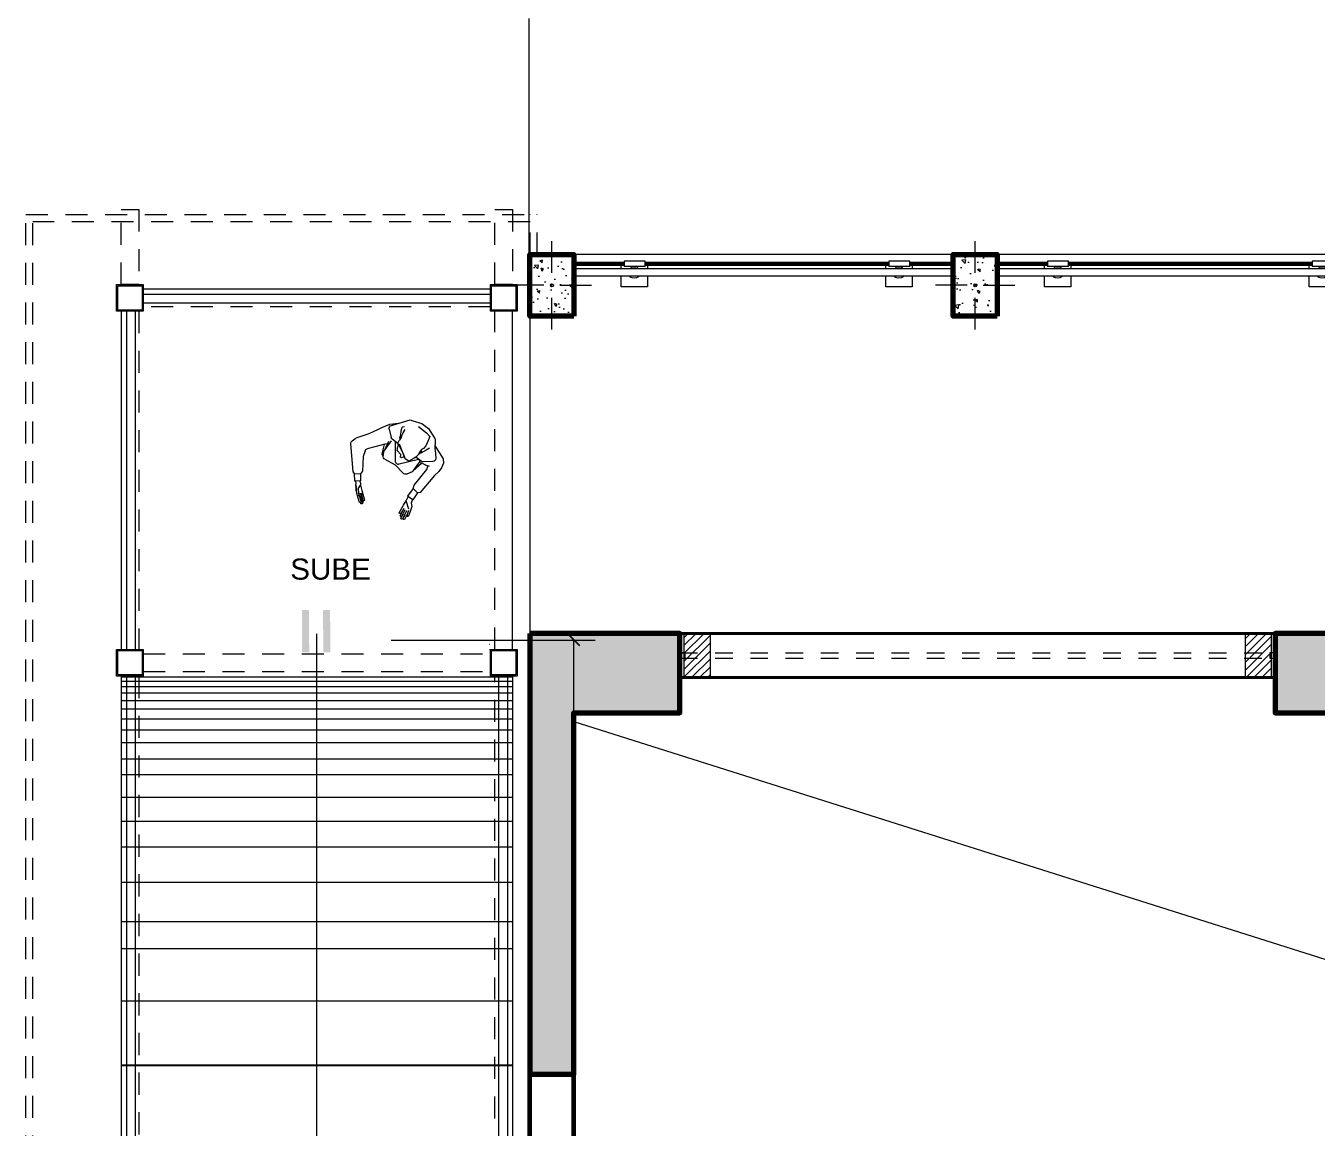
# Model space of a CAD drawing. Header units: metres. Extents: x 28 to 239, y -1 to 113.
# Drawn here: x 50.14 to 57.45, y 41.3 to 47.55 of the extents above; entities that cross this region are included whole.
import ezdxf
from ezdxf.enums import TextEntityAlignment as Align

# ---------------------------------------------------------------- set-up
doc = ezdxf.new("R2010")
doc.units = ezdxf.units.M
for name, pattern in [('CONTINUA', [0]), ('DASHED2', [0.375, 0.25, -0.125]), ('HIDDEN2', [0.1875, 0.125, -0.0625])]:
    doc.linetypes.add(name, pattern=pattern)
doc.layers.add('01', color=7, linetype='Continuous', lineweight=5, true_color=0xcc6600)
doc.layers.add('Structural - Combined_Pen_No__161', color=7, linetype='Continuous', lineweight=13, true_color=0x6a6a6a)
for name, color, linetype, lineweight in [('A-FLOR-HRAL', 11, 'Continuous', 9), ('A-TRAZO', 7, 'Continuous', 5), ('COLUMNAS 50', 32, 'Continuous', 70), ('COLUMNETASSS', 211, 'Continuous', 20), ('cotas', 7, 'Continuous', 5), ('Equipamiento SR', 23, 'Continuous', 0), ('flechas', 180, 'Continuous', 15), ('GRAF-01', 142, 'Continuous', 13), ('GRAFO 0 BLANCO', 7, 'Continuous', 0), ('GRAFO 02', 7, 'Continuous', 20), ('linea 001', 252, 'Continuous', 0), ('MK-LINEAS GENERALES', 7, 'Continuous', 0), ('muro bajo', 191, 'Continuous', 40), ('Muros el', 144, 'Continuous', 60), ('proyecciones', 1, 'DASHED2', 5), ('Vanos', 140, 'Continuous', 5)]:
    doc.layers.add(name, color=color, linetype=linetype, lineweight=lineweight)
doc.layers.add('Estructura – Carga', color=7, linetype='Continuous')
doc.styles.add('GENERATED_STYLE_2', font='arial.ttf')
doc.styles.add('Roberto', font='arial.ttf', dxfattribs={"width": 1.5})
doc.dimstyles.new('1EJESB', dxfattribs={"dimscale": 0, "dimtxt": 0.13, "dimasz": 0.0655, "dimexe": 0.12, "dimexo": 0.12, "dimgap": 0.0755, "dimtad": 1, "dimzin": 4, "dimdsep": 46, "dimtxsty": 'Roberto', "dimblk": 'ARCHTICK', "dimcen": 0.065, "dimclrd": 7, "dimclre": 251, "dimclrt": 7, "dimaunit": 1, "dimadec": 0, "dimazin": 1, "dimtfac": 1, "dimtix": 1, "dimtofl": 0, "dimtmove": 0, "dimatfit": 3, "dimldrblk": 'ARROW', "dimfxl": 1, "dimtolj": 1, "dimtzin": 4, "dimlwd": 9, "dimlwe": 9, "dimarcsym": 0})

# ---------------------------------------------------------------- blocks, each defined once
blk = doc.blocks.new('mujerdepieplanta2')
for p, q in [((-0.1048, 0.1054), (-0.1373, 0.0604)), ((-0.0261, 0.1374), (-0.0953, 0.1125)), ((-0.0703, 0.0818), (-0.0788, 0.0419)), ((-0.0632, 0.1032), (-0.0703, 0.0818)), ((-0.0332, 0.1103), (-0.0632, 0.1032)), ((0.0323, 0.1103), (-0.0332, 0.1103)), ((0.0252, 0.1374), (-0.0261, 0.1374)), ((0.0807, 0.1174), (0.0252, 0.1374)), ((0.0993, 0.1117), (0.0807, 0.1174)), ((0.1712, 0.012), (0.0993, 0.1117)), ((-0.234, 0.0211), (-0.2409, -0.0088)), ((-0.2161, 0.0429), (-0.234, 0.0211)), ((-0.1265, 0.0753), (-0.2161, 0.0429)), ((-0.1415, 0.0576), (-0.1764, 0.0181)), ((-0.1373, 0.0604), (-0.1415, 0.0576)), ((-0.1237, 0.0753), (-0.1265, 0.0753)), ((-0.1073, 0.0433), (-0.0974, 0.022)), ((-0.0974, 0.022), (-0.0817, -0.0151)), ((-0.0817, 0.0006), (-0.0788, -0.0179)), ((-0.0788, 0.0419), (-0.0774, 0.0191)), ((-0.0774, 0.0191), (-0.0717, 0.0063)), ((-0.0717, 0.0063), (-0.0717, -0.0151)), ((0.0736, -0.0151), (0.0807, 0.0063)), ((0.085, 0.0191), (0.0807, 0.0063)), ((0.0807, -0.0179), (0.0879, 0.0006)), ((0.0879, 0.0419), (0.085, 0.0191)), ((0.0879, 0.0006), (0.1007, 0.022)), ((0.0993, 0.0547), (0.1107, 0.0433)), ((0.1007, 0.022), (0.1107, 0.0433)), ((0.1839, 0.0125), (0.1447, 0.0497)), ((0.2109, -0.0339), (0.1839, 0.0125)), ((-0.2409, -0.0088), (-0.2421, -0.0369)), ((-0.2421, -0.0369), (-0.237, -0.0749)), ((-0.237, -0.0749), (-0.2299, -0.2146)), ((-0.1756, -0.0481), (-0.1643, -0.0536)), ((-0.1743, -0.0735), (-0.1672, -0.0521)), ((-0.1715, -0.2003), (-0.1743, -0.0735)), ((-0.1742, -0.0105), (-0.128, -0.049)), ((-0.1643, -0.0536), (-0.1534, -0.0557)), ((-0.1316, -0.0578), (-0.1534, -0.0557)), ((-0.1316, -0.0578), (-0.1159, -0.065)), ((-0.1102, -0.1305), (-0.1244, -0.0621)), ((-0.1159, -0.065), (-0.1031, -0.055)), ((-0.1152, -0.0536), (-0.0717, -0.0536)), ((-0.1102, -0.0607), (-0.1102, -0.1048)), ((-0.0788, -0.0179), (-0.0788, -0.0222)), ((-0.0788, -0.0222), (-0.0746, -0.0336)), ((-0.0717, -0.0151), (-0.0746, -0.0236)), ((-0.0746, -0.0236), (-0.0746, -0.0336)), ((-0.0746, -0.0336), (-0.0717, -0.0536)), ((-0.0717, -0.0536), (-0.0674, -0.065)), ((-0.0674, -0.065), (-0.0532, -0.1006)), ((-0.0261, -0.1034), (0.0138, -0.0778)), ((0.0038, -0.0835), (0.0579, -0.0507)), ((0.0038, -0.0835), (0.0138, -0.0778)), ((0.0138, -0.0778), (0.0508, -0.0607)), ((0.0508, -0.0607), (0.0636, -0.0593)), ((0.0522, -0.0821), (0.0579, -0.0678)), ((0.0579, -0.0678), (0.0589, -0.0598)), ((0.0636, -0.0593), (0.0708, -0.0479)), ((0.0671, -0.0536), (0.1143, -0.0536)), ((0.0708, -0.0479), (0.075, -0.0336)), ((0.0736, -0.0151), (0.075, -0.0236)), ((0.075, -0.0236), (0.0807, -0.0179)), ((0.075, -0.0236), (0.075, -0.0336)), ((0.1121, -0.0664), (0.1121, -0.1048)), ((0.1121, -0.1305), (0.1235, -0.0778)), ((0.1678, -0.015), (0.1271, -0.049)), ((0.2242, -0.0607), (0.2109, -0.0339)), ((0.251, -0.1127), (0.2242, -0.0607)), ((-0.1102, -0.1048), (-0.1102, -0.1305)), ((-0.1102, -0.1305), (-0.1102, -0.1419)), ((-0.1102, -0.1419), (-0.0914, -0.1732)), ((-0.0532, -0.1006), (-0.0261, -0.1034)), ((0.0038, -0.0835), (-0.0261, -0.1034)), ((-0.0162, -0.0977), (-0.0162, -0.0977)), ((-0.0162, -0.0977), (-0.0119, -0.0977)), ((-0.0162, -0.0977), (-0.0119, -0.0977)), ((-0.0119, -0.0977), (-0.0048, -0.112)), ((-0.0048, -0.112), (0.0038, -0.112)), ((0.0038, -0.112), (0.0138, -0.0977)), ((0.0451, -0.092), (0.0138, -0.0977)), ((0.0451, -0.092), (0.0522, -0.0821)), ((0.0946, -0.1727), (0.1121, -0.1419)), ((0.1064, -0.1675), (0.1178, -0.1419)), ((0.1121, -0.1048), (0.1121, -0.1305)), ((0.1121, -0.1305), (0.1121, -0.1419)), ((0.1178, -0.1419), (0.1326, -0.1088)), ((0.1262, -0.101), (0.1719, -0.1576)), ((0.1719, -0.1576), (0.2022, -0.1976)), ((0.2959, -0.1789), (0.251, -0.1127)), ((-0.2313, -0.2017), (-0.2299, -0.2146)), ((-0.2299, -0.2146), (-0.2185, -0.226)), ((-0.2185, -0.226), (-0.22, -0.2792)), ((-0.1786, -0.2217), (-0.2185, -0.226)), ((-0.1786, -0.2217), (-0.18, -0.2815)), ((-0.1786, -0.2217), (-0.1715, -0.2003)), ((-0.0713, -0.1827), (0.0009, -0.1718)), ((0.0743, -0.1826), (0.0009, -0.1718)), ((0.0936, -0.1732), (0.1064, -0.1675)), ((0.1858, -0.3669), (0.3046, -0.234)), ((0.2051, -0.2164), (0.1928, -0.251)), ((0.3031, -0.1952), (0.2959, -0.1789)), ((0.3089, -0.2152), (0.3031, -0.1952)), ((-0.2413, -0.3171), (-0.2512, -0.3471)), ((-0.2256, -0.3015), (-0.2413, -0.3171)), ((-0.237, -0.3399), (-0.1914, -0.31)), ((-0.217, -0.2787), (-0.2256, -0.3015)), ((-0.22, -0.2792), (-0.18, -0.2815)), ((-0.1942, -0.3414), (-0.1914, -0.31)), ((-0.1914, -0.31), (-0.19, -0.3043)), ((-0.19, -0.3043), (-0.1871, -0.2815)), ((0.1928, -0.251), (0.1404, -0.3276)), ((-0.2512, -0.3471), (-0.2612, -0.3756)), ((-0.2612, -0.3756), (-0.2598, -0.3813)), ((-0.2598, -0.3813), (-0.2555, -0.3841)), ((-0.2555, -0.3841), (-0.247, -0.3656)), ((-0.247, -0.367), (-0.2541, -0.4097)), ((-0.247, -0.3656), (-0.2398, -0.3456)), ((-0.2441, -0.4126), (-0.2327, -0.3556)), ((-0.2384, -0.3841), (-0.2413, -0.414)), ((-0.2327, -0.4183), (-0.2199, -0.3556)), ((-0.2256, -0.387), (-0.2284, -0.4055)), ((-0.2284, -0.4055), (-0.2242, -0.4083)), ((-0.2185, -0.4083), (-0.2085, -0.3542)), ((-0.2113, -0.3713), (-0.2113, -0.3955)), ((-0.2113, -0.3955), (-0.2085, -0.3998)), ((-0.2085, -0.3998), (-0.2014, -0.3955)), ((-0.2014, -0.3955), (-0.1942, -0.3414)), ((0.0971, -0.4052), (0.0689, -0.4273)), ((0.0951, -0.4334), (0.0971, -0.4052)), ((0.1042, -0.3961), (0.0971, -0.4052)), ((0.117, -0.3876), (0.1042, -0.3961)), ((0.1414, -0.3488), (0.1131, -0.3842)), ((0.1131, -0.3842), (0.1354, -0.4032)), ((0.1253, -0.4132), (0.1354, -0.4032)), ((0.1354, -0.4032), (0.1411, -0.4082)), ((0.1404, -0.3276), (0.1414, -0.3488)), ((0.1411, -0.4082), (0.1717, -0.3709)), ((0.1717, -0.3709), (0.1414, -0.3488)), ((0.1717, -0.3709), (0.1858, -0.3669)), ((-0.2541, -0.4097), (-0.2498, -0.4126)), ((-0.2498, -0.4126), (-0.2441, -0.4126)), ((-0.2413, -0.414), (-0.2384, -0.4183)), ((-0.2384, -0.4183), (-0.2327, -0.4183)), ((-0.2242, -0.4083), (-0.2185, -0.4083)), ((0.0689, -0.4475), (0.0165, -0.4898)), ((0.0629, -0.4435), (0.0185, -0.4797)), ((0.0185, -0.4797), (0.0226, -0.4838)), ((0.0689, -0.4273), (0.0205, -0.4656)), ((0.0205, -0.4656), (0.0205, -0.4697)), ((0.0205, -0.4697), (0.0246, -0.4737)), ((0.0226, -0.4838), (0.0236, -0.4848)), ((0.077, -0.4515), (0.0286, -0.4898)), ((0.0357, -0.4969), (0.0709, -0.4697)), ((0.078, -0.4505), (0.0659, -0.4646)), ((0.0659, -0.4646), (0.0689, -0.4697)), ((0.0689, -0.4697), (0.076, -0.4666)), ((0.076, -0.4666), (0.0981, -0.4445)), ((0.077, -0.4515), (0.077, -0.4515)), ((0.0951, -0.4334), (0.078, -0.4505)), ((0.081, -0.4616), (0.0991, -0.4495)), ((0.1203, -0.4223), (0.0981, -0.4445)), ((0.0991, -0.4435), (0.1203, -0.4223)), ((0.0991, -0.4495), (0.1132, -0.4294)), ((0.1203, -0.4223), (0.1253, -0.4132)), ((0.0165, -0.4898), (0.0205, -0.4938)), ((0.0205, -0.4938), (0.0236, -0.4969)), ((0.0236, -0.4969), (0.0306, -0.4918)), ((0.0286, -0.4898), (0.0326, -0.4938)), ((0.0326, -0.4938), (0.0357, -0.4969))]:
    blk.add_line(p, q)
blk.add_lwpolyline([(0.0907, -0.0536), (0.0165, -0.1514, -0.4886), (-0.0151, -0.1518), (-0.0935, -0.0536)], format="xyb")
for centre, start, end in [((-0.0886, 0.0937), 109.74684, 144.16235), ((-0.1614, 0.0048), 138.57633, 230.19443), ((0.155, 0.0003), 309.80557, 35.83765), ((-0.1152, -0.0336), 230.19443, 270), ((0.1143, -0.0336), 270, 309.80557), ((-0.0743, -0.1629), 210.96376, 278.53077), ((0.0772, -0.1628), 261.60707, 330.46122), ((0.1863, -0.2097), 340.46335, 37.09284), ((0.2896, -0.2207), 318.20487, 16.05139)]:
    blk.add_arc(centre, 0.02, start, end)
blk = doc.blocks.new('columna pasillos')
at = {"layer": 'GRAFO 0 BLANCO'}
h = blk.add_hatch(dxfattribs=at)
h.set_pattern_fill('AR-CONC', color=256, scale=0.024, angle=-90)
h.set_pattern_definition([(320, (0, 0), (-0.015060515, -0.17214244), [0.018, -0.198]), (265, (0, 0), (0.18052611, 0.03330032), [0.0144, -0.1584]), (10.45144, (-0.00126, -0.01435), (0.1654656, -0.13884213), [0.01529765, -0.16827411]), (316.1842, (0.048, -7e-10), (-0.03972463, -0.25613792), [0.027, -0.297]), (6.63563, (0.0447, -0.02134), (0.23378846, -0.22431887), [0.02294648, -0.2524113]), (261.18416, (0.048, -7e-10), (0.23378846, -0.22431887), [0.0216, -0.2376]), (291, (0.036, -0.024), (-0.096628536, -0.14325769), [0.018, -0.198]), (236, (0.036, -0.024), (0.17403601, -0.05839568), [0.0144, -0.1584]), (341.45144, (0.02795, -0.03594), (0.07740747, -0.20165337), [0.01529765, -0.16827411]), (307.5, (0, 0), (0.079894525, -0.002918366), [0, -0.15648, 0, -0.1608, 0, -0.159]), (277.5, (0, 0), (0.09465881, -0.06313669), [0, -0.09168, 0, -0.15288, 0, -0.0606]), (237.5, (7e-10, 0.05352), (-0.005413171, -0.128117385), [0, -0.06, 0, -0.1872, 0, -0.2484]), (227.5, (1e-09, 0.07752), (0.024025194, -0.13996468), [0, -0.078, 0, -0.12432, 0, -0.1764])])
h.paths.add_polyline_path([(-235.5347, 35.024), (-235.7847, 35.024), (-235.7847, 34.674), (-235.5347, 34.674)])
h.paths.add_polyline_path([(-235.651, 34.849, -1), (-235.6684, 34.849, -1)], flags=16)
at = {"layer": 'COLUMNAS 50', "color": 1, "linetype": 'Continuous', "lineweight": 9}
for p, q in [((-235.6597, 35.099), (-235.6597, 34.919)), ((-235.7047, 34.849), (-235.8847, 34.849)), ((-235.6147, 34.849), (-235.4347, 34.849)), ((-235.6597, 34.779), (-235.6597, 34.599))]:
    blk.add_line(p, q, dxfattribs=at)
at = {"layer": 'COLUMNAS 50', "linetype": 'Continuous'}
blk.add_lwpolyline([(-235.7847, 35.024), (-235.5347, 35.024), (-235.5347, 34.674), (-235.7847, 34.674)], close=True, dxfattribs=at)
at = {"layer": 'COLUMNAS 50', "color": 1, "linetype": 'Continuous', "lineweight": 9}
blk.add_circle((-235.6597, 34.849), 0.00871, dxfattribs=at)
blk.add_point((-235.6597, 34.849), dxfattribs=at)
blk = doc.blocks.new('A$C193A7AE6')
at = {"layer": '01', "true_color": 0x636466}
h = blk.add_hatch(dxfattribs=at)
h.set_pattern_fill('ANSI31', color=251, scale=0.01, angle=-90)
h.set_pattern_definition([(315, (-134.044802, -149.728226), (0.0224506403, 0.0224506403), [])])
h.paths.add_polyline_path([(0, 0.15), (0, 0), (0.25, 0), (0.25, 0.15)])
at = {"layer": 'COLUMNETASSS'}
blk.add_lwpolyline([(0, 0.15), (0, 0), (0.25, 0), (0.25, 0.15)], close=True, dxfattribs=at)
blk = doc.blocks.new('_ArchTick')
at = {"color": 0, "linetype": 'ByBlock', "const_width": 0.15}
blk.add_lwpolyline([(-0.5, -0.5), (0.5, 0.5)], dxfattribs=at)
blk = doc.blocks.new('*D150')
at = {"layer": 'Defpoints', "color": 0, "transparency": 16777216}
for p in [(52.0864, 44.0621), (53.243, 44.0621), (52.0864, 35.9154)]:
    blk.add_point(p, dxfattribs=at)
at = {"layer": 'GRAFO 0 BLANCO', "color": 251, "linetype": 'CONTINUA', "lineweight": 9, "transparency": 16777216}
for p, q in [((52.2064, 44.0621), (53.363, 44.0621)), ((52.2064, 35.9154), (53.363, 35.9154))]:
    blk.add_line(p, q, dxfattribs=at)
at = {"layer": 'GRAFO 0 BLANCO', "color": 7, "linetype": 'CONTINUA', "lineweight": 9, "transparency": 16777216}
blk.add_line((53.243, 35.9154), (53.243, 44.0621), dxfattribs=at)
at = {"layer": 'GRAFO 0 BLANCO', "color": 7, "lineweight": 9, "transparency": 16777216, "xscale": 0.0655, "yscale": 0.0655, "zscale": 0.0655}
for p, rotation in [((53.243, 44.0621), 90), ((53.243, 35.9154), 270)]:
    blk.add_blockref('_ArchTick', p, dxfattribs=dict(at, rotation=rotation))
at = {"layer": 'GRAFO 0 BLANCO', "color": 7, "lineweight": 30, "transparency": 16777216, "insert": (53.1011, 39.9887), "char_height": 0.13, "attachment_point": 5, "rotation": 90, "style": 'Roberto'}
blk.add_mtext('\\A1;8.15', dxfattribs=at)
blk = doc.blocks.new('ARROW')
at = {"layer": 'cotas', "color": 1, "ltscale": 0.5}
blk.add_line((2.5, 0), (-2.5, 0), dxfattribs=at)
at = {"layer": 'cotas', "const_width": 0.635}
blk.add_lwpolyline([(-0.32, 0, 1), (0.32, 0, 1)], format="xyb", close=True, dxfattribs=at)
blk = doc.blocks.new('Barandilla - 50 x 12mm-V42-Nivel 2')
at = {"layer": 'A-FLOR-HRAL'}
for p, q in [((-26.7, 93), (-88, 93)), ((-88, 93), (-88, 18.2)), ((34.1, 93), (13.2, 93)), ((27, 79.4), (57, 79.4)), ((27, 79.4), (27, -39.6)), ((57, 79.4), (57, -39.6)), ((-88, 18.2), (-88, -56.6)), ((24.9, 2.6), (25.1, 33.6)), ((-88, -56.6), (-26.7, -56.6)), ((13.2, -56.6), (34.1, -56.6)), ((57, -39.6), (27, -39.6))]:
    blk.add_line(p, q, dxfattribs=at)
for centre, radius, start, end in [((-0.6, 18.2), 39.4, 144.03454, 215.40425), ((-19.3, -77.8), 119.9, 93.54105, 96.31867), ((-18.3, 114.4), 119.9, 285.37611, 291.1568), ((-19.3, -77.8), 119.9, 68.28199, 74.15247), ((-18.3, 114.4), 119.9, 263.12012, 266.01246)]:
    blk.add_arc(centre, radius, start, end, dxfattribs=at)
blk = doc.blocks.new('Barandilla - 50 x 12mm-V43-Nivel 2')
at = {"layer": 'A-FLOR-HRAL'}
for p, q in [((-26.8, 93), (-88, 93)), ((-88, 93), (-88, 18.2)), ((34.1, 93), (13.1, 93)), ((27, 79.4), (57, 79.4)), ((27, 79.4), (27, -39.6)), ((57, 79.4), (57, -39.6)), ((-88, 18.2), (-88, -56.6)), ((24.9, 2.6), (25.1, 33.6)), ((-88, -56.6), (-26.8, -56.6)), ((13.1, -56.6), (34.1, -56.6)), ((57, -39.6), (27, -39.6))]:
    blk.add_line(p, q, dxfattribs=at)
for centre, radius, start, end in [((-0.6, 18.2), 39.4, 144.03454, 215.40425), ((-19.3, -77.8), 119.9, 93.58403, 96.31867), ((-19.3, -77.8), 119.9, 68.28199, 74.20916), ((-18.3, 114.4), 119.9, 285.32537, 291.1568), ((-18.3, 114.4), 119.9, 263.12012, 265.9625)]:
    blk.add_arc(centre, radius, start, end, dxfattribs=at)
blk = doc.blocks.new('Barandilla - Barandilla-596070-Nivel 2')
at = {"layer": 'A-FLOR-HRAL'}
for p, q in [((45836.7, 37913.8), (46121.1, 37913.8)), ((45836.7, 37905.8), (46121.1, 37905.8)), ((45836.7, 37904.3), (46121.1, 37904.3)), ((45836.7, 37896.3), (46121.1, 37896.3)), ((46240.1, 37913.8), (47621.1, 37913.8)), ((46240.1, 37905.8), (47621.1, 37905.8)), ((46240.1, 37904.3), (47621.1, 37904.3)), ((46240.1, 37896.3), (47621.1, 37896.3)), ((47740.1, 37913.8), (47984.8, 37913.8)), ((47740.1, 37905.8), (47984.8, 37905.8)), ((47740.1, 37904.3), (47984.8, 37904.3)), ((47740.1, 37896.3), (47984.8, 37896.3)), ((47984.8, 37913.8), (47984.8, 37905.8)), ((47984.8, 37905.8), (47984.8, 37904.3)), ((47984.8, 37904.3), (47984.8, 37896.3)), ((47984.8, 37875.4), (45836.7, 37875.4)), ((45836.7, 37835.4), (47984.8, 37835.4)), ((47984.8, 37875.4), (47984.8, 37835.4))]:
    blk.add_line(p, q, dxfattribs=at)
at = {"extrusion": (0, 0, -1), "zscale": -1, "rotation": 90.00000000000021}
for name, p in [('Barandilla - 50 x 12mm-V43-Nivel 2', (-46160.8, 37862.2)), ('Barandilla - 50 x 12mm-V42-Nivel 2', (-47660.8, 37862.2))]:
    blk.add_blockref(name, p, dxfattribs=at)
blk = doc.blocks.new('Barandilla - Barandilla-596087-Nivel 2')
at = {"layer": 'A-FLOR-HRAL'}
for p, q in [((43436.7, 37913.8), (43721.1, 37913.8)), ((43436.7, 37905.8), (43721.1, 37905.8)), ((43436.7, 37904.3), (43721.1, 37904.3)), ((43436.7, 37896.3), (43721.1, 37896.3)), ((43840.1, 37913.8), (45221.1, 37913.8)), ((43840.1, 37905.8), (45221.1, 37905.8)), ((43840.1, 37904.3), (45221.1, 37904.3)), ((43840.1, 37896.3), (45221.1, 37896.3)), ((45340.1, 37913.8), (45584.8, 37913.8)), ((45340.1, 37905.8), (45584.8, 37905.8)), ((45340.1, 37904.3), (45584.8, 37904.3)), ((45340.1, 37896.3), (45584.8, 37896.3)), ((45584.8, 37913.8), (45584.8, 37905.8)), ((45584.8, 37905.8), (45584.8, 37904.3)), ((45584.8, 37904.3), (45584.8, 37896.3)), ((45584.8, 37875.4), (43436.7, 37875.4)), ((43436.7, 37835.4), (45584.8, 37835.4)), ((45584.8, 37875.4), (45584.8, 37835.4))]:
    blk.add_line(p, q, dxfattribs=at)
at = {"extrusion": (0, 0, -1), "zscale": -1, "rotation": 90.00000000000021}
for name, p in [('Barandilla - 50 x 12mm-V43-Nivel 2', (-43760.8, 37862.2)), ('Barandilla - 50 x 12mm-V42-Nivel 2', (-45260.8, 37862.2))]:
    blk.add_blockref(name, p, dxfattribs=at)

msp = doc.modelspace()

# ---------------------------------------------------------------- hatches: boundary and pattern name
at = {"layer": 'flechas'}
h = msp.add_hatch(color=256, dxfattribs=at)
h.paths.add_polyline_path([(51.7003, 44.2317), (51.7403, 44.232), (51.7421, 43.992), (51.7021, 43.9917)])
h.paths.add_polyline_path([(51.8203, 44.2326), (51.8603, 44.233), (51.8621, 43.993), (51.8221, 43.9926)])
h = msp.add_hatch(color=256, dxfattribs=at)
h.paths.add_polyline_path([(51.7003, 44.2317), (51.7403, 44.232), (51.7421, 43.992), (51.7021, 43.9917)])
h.paths.add_polyline_path([(51.8203, 44.2326), (51.8603, 44.233), (51.8621, 43.993), (51.8221, 43.9926)])
at = {"layer": 'GRAFO 0 BLANCO', "true_color": 0x939598}
h = msp.add_hatch(color=252, dxfattribs=at)
h.dxf.hatch_style = 1
h.paths.add_polyline_path([(53.843, 43.6491), (53.243, 43.6491), (53.243, 41.5991), (52.993, 41.5991), (52.993, 44.0991), (53.843, 44.0991)])
h = msp.add_hatch(color=252, dxfattribs=at)
h.dxf.hatch_style = 1
h.paths.add_polyline_path([(58.618, 43.6491), (58.618, 44.0991), (57.218, 44.0991), (57.218, 43.6491)])

# ---------------------------------------------------------------- linework, layer by layer
at = {"layer": 'A-TRAZO'}
msp.add_line((51.7823, 32.411), (51.7853, 44.0968), dxfattribs=at)
at = {"layer": 'A-TRAZO', "color": 251, "true_color": 0x636466}
for p, q in [((52.8953, 43.852), (50.6753, 43.852)), ((52.8953, 43.8263), (50.6753, 43.8263)), ((52.8953, 43.7971), (50.6753, 43.7971)), ((52.8953, 43.7613), (50.6753, 43.7613)), ((52.8953, 43.7174), (50.6753, 43.7174)), ((52.8953, 43.6701), (50.6753, 43.6701)), ((52.8953, 43.6128), (50.6753, 43.6128)), ((52.8953, 43.5504), (50.6753, 43.5504)), ((52.8953, 43.4783), (50.6753, 43.4783)), ((52.8953, 43.3869), (50.6753, 43.3869)), ((52.8953, 43.2975), (50.6753, 43.2975)), ((52.8953, 43.1687), (50.6753, 43.1687)), ((52.8953, 43.0335), (50.6753, 43.0335)), ((52.8953, 42.8863), (50.6753, 42.8863)), ((52.8953, 42.6864), (50.6753, 42.6864)), ((50.6753, 42.4661), (52.8953, 42.4661)), ((52.8953, 42.3111), (50.6753, 42.3111)), ((52.8953, 42.0139), (50.6753, 42.0139))]:
    msp.add_line(p, q, dxfattribs=at)
at = {"layer": 'COLUMNAS 50', "linetype": 'Continuous'}
for points in [[(52.993, 44.0991), (52.993, 41.5991), (53.243, 41.5991), (53.243, 43.6491), (53.843, 43.6491), (53.843, 44.0991)], [(58.618, 44.0991), (57.218, 44.0991), (57.218, 43.6491), (58.618, 43.6491)]]:
    msp.add_lwpolyline(points, close=True, dxfattribs=at)
at = {"layer": 'Equipamiento SR'}
msp.add_line((53.243, 43.5991), (81.218, 34.748), dxfattribs=at)
at = {"layer": 'Estructura – Carga', "color": 251, "true_color": 0x636466}
msp.add_line((52.8953, 41.649), (50.6753, 41.649), dxfattribs=at)
at = {"layer": 'GRAFO 0 BLANCO'}
for p, q in [((86.5894, 46.2491), (53.243, 46.2491)), ((52.993, 45.8991), (52.993, 44.0991))]:
    msp.add_line(p, q, dxfattribs=at)
at = {"layer": 'GRAFO 02'}
for p, q in [((52.9894, 46.1979), (52.9894, 47.5879)), ((52.7703, 46.0529), (50.8003, 46.0529)), ((52.7703, 46.0229), (50.8003, 46.0229)), ((52.7703, 45.9729), (50.8003, 45.9729)), ((50.6753, 45.9279), (50.6753, 44.0079)), ((50.7053, 45.9279), (50.7053, 44.0079)), ((50.7553, 45.9279), (50.7553, 44.0079)), ((52.8953, 44.0079), (52.8953, 45.9279)), ((50.6753, 43.8579), (50.6753, 40.4479)), ((50.7053, 43.8579), (50.7053, 40.4479)), ((50.7553, 43.8579), (50.7553, 40.4479)), ((52.8153, 43.8579), (52.8153, 40.4479)), ((52.8653, 43.8579), (52.8653, 40.4479)), ((52.8953, 43.8579), (52.8953, 40.4479))]:
    msp.add_line(p, q, dxfattribs=at)
at = {"layer": 'linea 001'}
for p, q in [((52.7656, 44.0364), (52.7644, 44.0364)), ((52.766, 44.0072), (52.7644, 44.0072))]:
    msp.add_line(p, q, dxfattribs=at)
at = {"layer": 'MK-LINEAS GENERALES', "color": 7, "linetype": 'Continuous'}
for p, q in [((50.6503, 45.9279), (50.6503, 46.0779)), ((50.6503, 46.0779), (50.8003, 46.0779)), ((50.6563, 46.0719), (50.7943, 46.0719)), ((50.6563, 45.9339), (50.6563, 46.0719)), ((50.7943, 46.0719), (50.7943, 45.9339)), ((50.8003, 46.0779), (50.8003, 45.9279)), ((52.7703, 45.9279), (52.7703, 46.0779)), ((52.7703, 46.0779), (52.9203, 46.0779)), ((52.7763, 46.0719), (52.9143, 46.0719)), ((52.7763, 45.9339), (52.7763, 46.0719)), ((52.9143, 46.0719), (52.9143, 45.9339)), ((52.9203, 46.0779), (52.9203, 45.9279)), ((50.8003, 45.9279), (50.6503, 45.9279)), ((50.7943, 45.9339), (50.6563, 45.9339)), ((52.9203, 45.9279), (52.7703, 45.9279)), ((52.9143, 45.9339), (52.7763, 45.9339)), ((50.6503, 43.8579), (50.6503, 44.0079)), ((50.6503, 44.0079), (50.8003, 44.0079)), ((50.6563, 44.0019), (50.7943, 44.0019)), ((50.6563, 43.8639), (50.6563, 44.0019)), ((50.7943, 44.0019), (50.7943, 43.8639)), ((50.8003, 44.0079), (50.8003, 43.8579)), ((52.7703, 43.8579), (52.7703, 44.0079)), ((52.7703, 44.0079), (52.9203, 44.0079)), ((52.7763, 44.0019), (52.9143, 44.0019)), ((52.7763, 43.8639), (52.7763, 44.0019)), ((52.9143, 44.0019), (52.9143, 43.8639)), ((52.9203, 44.0079), (52.9203, 43.8579)), ((50.8003, 43.8579), (50.6503, 43.8579)), ((50.7943, 43.8639), (50.6563, 43.8639)), ((52.9203, 43.8579), (52.7703, 43.8579)), ((52.9143, 43.8639), (52.7763, 43.8639))]:
    msp.add_line(p, q, dxfattribs=at)
at = {"layer": 'muro bajo', "linetype": 'Continuous'}
msp.add_line((53.843, 44.0991), (57.218, 44.0991), dxfattribs=at)
msp.add_lwpolyline([(53.843, 43.8491), (57.218, 43.8491)], dxfattribs=at)
at = {"layer": 'Muros el', "ltscale": 0.05}
for p, q in [((52.993, 36.7979), (52.993, 41.5991)), ((52.993, 36.7979), (52.993, 41.5991)), ((53.243, 36.7979), (53.243, 41.5991))]:
    msp.add_line(p, q, dxfattribs=at)
at = {"layer": 'proyecciones', "linetype": 'HIDDEN2'}
for p, q in [((50.1353, 33.2518), (50.1353, 46.4753)), ((50.1353, 46.4753), (53.0353, 46.4753)), ((50.1753, 33.2518), (50.1753, 46.4753)), ((52.9953, 46.2491), (52.9953, 46.4753)), ((53.0353, 46.2491), (53.0353, 46.4753)), ((52.9953, 46.4342), (50.1753, 46.4342)), ((52.7703, 45.9529), (50.8003, 45.9529)), ((50.7753, 45.9279), (50.7753, 44.0079)), ((52.7953, 44.0079), (52.7953, 45.9279)), ((50.8003, 43.9829), (52.7703, 43.9829)), ((50.7753, 43.8579), (50.7753, 40.4479)), ((50.8003, 43.8829), (52.7703, 43.8829)), ((52.7953, 40.4479), (52.7953, 43.8579))]:
    msp.add_line(p, q, dxfattribs=at)
for points in [[(50.6753, 46.5049), (50.7753, 46.5049), (50.7753, 46.0779), (50.6753, 46.0779)], [(52.7953, 46.5049), (52.8953, 46.5049), (52.8953, 46.0779), (52.7953, 46.0779)]]:
    msp.add_lwpolyline(points, close=True, dxfattribs=at)
at = {"layer": 'Vanos', "color": 7, "linetype": 'DASHED2', "ltscale": 0.3}
for p, q in [((53.843, 43.9891), (57.218, 43.9891)), ((53.843, 43.9591), (57.218, 43.9591))]:
    msp.add_line(p, q, dxfattribs=at)
at = {"layer": 'Vanos'}
for points in [[(53.843, 43.9591), (53.873, 43.9591), (53.873, 43.9892), (53.843, 43.9892)], [(57.188, 43.9591), (57.218, 43.9591), (57.218, 43.9892), (57.188, 43.9892)]]:
    msp.add_lwpolyline(points, close=True, dxfattribs=at)

# ---------------------------------------------------------------- block references
at = {"layer": 'A-FLOR-HRAL', "xscale": 0.001, "yscale": 0.001, "zscale": 0.001}
for name in ['Barandilla - Barandilla-596087-Nivel 2', 'Barandilla - Barandilla-596070-Nivel 2']:
    msp.add_blockref(name, (9.8063, 8.2918), dxfattribs=at)
at = {"layer": 'COLUMNAS 50', "rotation": 180}
for p in [(-182.5417, 80.9231), (-180.1417, 80.9231)]:
    msp.add_blockref('columna pasillos', p, dxfattribs=at)
at = {"layer": 'GRAF-01', "xscale": -0.9000000000000004, "yscale": 0.9, "zscale": 0.9, "rotation": 322.6448352938137}
msp.add_blockref('mujerdepieplanta2', (52.3238, 45.1774), dxfattribs=at)
at = {"layer": 'Vanos', "rotation": 270}
for p in [(53.8666, 44.0991), (57.048, 44.0991)]:
    msp.add_blockref('A$C193A7AE6', p, dxfattribs=at)

# ---------------------------------------------------------------- texts
at = {"layer": 'Structural - Combined_Pen_No__161', "color": 7, "style": 'GENERATED_STYLE_2'}
msp.add_attdef('SUBE', text='  9 x 0.17 = 1.53', height=0.12, rotation=0, dxfattribs=at).set_placement((51.6346, 44.4644), align=Align.MIDDLE_LEFT)

# ---------------------------------------------------------------- dimensions: what is measured, and where the dimension line sits
at = {"layer": 'GRAFO 0 BLANCO', "color": 1, "lineweight": 30}
dim = msp.add_aligned_dim(p1=(52.0864, 35.9154), p2=(52.0864, 44.0621), distance=-1.1566, dimstyle='1EJESB', override={"dimscale": 1}, dxfattribs=at)
dim.commit()
dim.dimension.update_dxf_attribs({"geometry": '*D150', "text_midpoint": (53.1011, 39.9887)})

doc.saveas('drawing.dxf')
